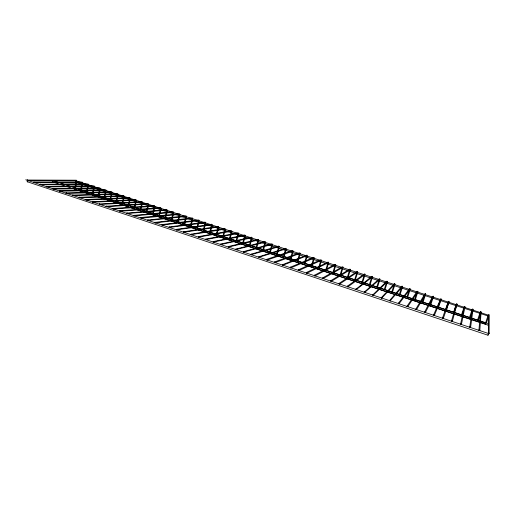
<?xml version="1.0" encoding="UTF-8"?>
<svg xmlns="http://www.w3.org/2000/svg" width="515" height="515" viewBox="0 0 515 515"><rect width="100%" height="100%" fill="white"/><g stroke="black" fill="none" stroke-linecap="round" stroke-linejoin="round"><path stroke-width="0.77" d="M82.735 183.301L82.233 182.098L33.861 181.911L33.707 182.606L33.861 181.911M88.574 185.2L88.084 183.997L39.887 184.286L40.112 184.731L88.071 184.801M306.592 255.543L306.992 255.755L282.832 265.257L282.272 264.781L306.953 255.099L307.133 256.393L305.131 263.281M488.484 314.478L488.529 333.726L489.102 333.463L489.25 314.723M94.451 187.112L94.316 186.237M488.226 333.173L488.806 332.915L488.799 333.598L25.75 179.78M100.354 189.031L99.878 187.827L52.807 188.574L53.032 189.024L99.859 188.638M106.29 190.962L105.826 189.758L59.322 190.737L59.547 191.194L105.607 190.389M112.257 192.906L111.8 191.702L65.875 192.913L66.107 193.37L111.626 192.372M118.25 194.857L117.806 193.653L72.473 195.108L72.699 195.558L117.626 194.322M401.848 286.507L402.55 286.269L402.382 287.383M124.282 196.814L123.845 195.616L79.104 197.309L79.336 197.766L123.658 196.286M279.342 246.685L278.757 246.048L251.204 254.172L251.056 254.7L279.053 246.672L278.686 246.698M130.346 198.79L129.915 197.586L85.773 199.524L86.005 199.981L129.722 198.262M136.436 200.773L136.018 199.569L92.488 201.751L92.719 202.215L135.818 200.245M142.565 202.762L142.153 201.558L99.241 203.998L99.472 204.455L141.934 202.202M148.088 204.738L147.927 204.043L106.27 206.715L106.032 206.251L148.32 203.567L148.726 204.764M258.813 240.009L258.221 239.372L228.28 246.563L228.139 247.091L258.511 239.996L258.17 240.029M154.918 206.779L154.519 205.582L112.869 208.524L113.107 208.987L154.307 206.251M161.144 208.807L160.757 207.603L119.744 210.802L119.982 211.272L160.538 208.279M166.763 210.815L166.628 210.126L126.896 213.571L126.658 213.101L167.027 209.644L167.401 210.841M480.804 312.901L481.126 312.084L480.63 312.328L480.373 311.839L478.956 330.096L479.253 330.643L479.826 330.385L481.1 311.787L480.566 311.614L480.044 312.65M409.483 288.986L410.191 288.748L410.011 289.868M173.697 212.888L173.33 211.691L133.623 215.412L133.861 215.882L173.098 212.367M231.982 231.286L231.37 230.649L198.384 236.636L198.243 237.157L231.338 231.299M192.784 219.1L192.443 217.897L154.758 222.429L154.996 222.905L192.192 218.572M199.215 221.193L198.88 219.989L162.051 224.572L161.922 225.087L198.629 220.665M205.678 223.298L205.755 222.538L205.112 222.12L169.229 226.954L169.094 227.476L205.137 222.75M212.174 225.499L212.264 224.656L211.62 224.237L176.445 229.355L176.317 229.87L211.646 224.868M417.163 291.484L417.884 291.252L417.691 292.366M225.287 229.767L225.383 228.918L224.752 228.499L191.026 234.196L190.891 234.711L224.727 229.149M238.548 234.08L238.651 233.231L238.027 232.812L205.788 239.095L205.646 239.617L238.31 233.43L237.988 233.462M472.744 310.275L473.06 309.464L472.558 309.702L472.3 309.212L469.751 327.038L470.047 327.585L470.607 327.328L473.034 309.167L472.5 308.994L471.998 310.03M245.237 236.256L245.34 235.4L244.722 234.988L213.236 241.567L213.094 242.089L244.754 235.632M251.957 238.445L252.067 237.589L251.449 237.177L220.735 244.059L220.594 244.58L251.481 237.821M265.521 242.855L265.631 241.999L265.025 241.587L235.87 249.08L235.728 249.608L265.322 242.211L264.968 242.237M272.358 245.082L272.474 244.219L271.869 243.807L243.511 251.616L243.363 252.144L271.907 244.458M286.147 249.569L286.269 248.706L285.677 248.294L258.942 256.74L258.794 257.275L285.98 248.925L285.606 248.945M293.106 251.829L293.222 250.966L292.642 250.56L266.731 259.328L266.577 259.856L267.098 260.03L292.681 251.217M300.097 254.107L300.219 253.238L299.64 252.833L274.572 261.929L274.418 262.463L274.939 262.637L299.949 253.47L299.556 253.483M314.208 258.697L314.337 257.828L313.77 257.423L290.402 267.182L290.248 267.723L290.775 267.897L314.079 258.06L313.674 258.073M464.285 306.612L460.603 323.999L460.899 324.547L461.459 324.289L465.006 306.56L464.478 306.386L463.989 307.429M321.321 261.008L321.457 260.139L320.89 259.734L298.391 269.834L298.236 270.375L298.771 270.555L321.206 260.378M328.48 263.339L328.531 262.219L328.055 262.064L306.438 272.506L306.283 273.047L306.818 273.227L328.37 262.708L327.946 262.714M186.366 217.105L186.037 215.817L147.663 220.079L147.908 220.549L185.793 216.493M335.677 265.682L335.741 264.562L335.259 264.407L314.536 275.197L314.382 275.737L314.916 275.918L335.58 265.051M74.669 188.4L75.917 182.928M75.299 188.522L76.593 182.831M342.919 268.038L342.99 266.918L342.507 266.757L322.693 277.9L322.532 278.448L323.072 278.628L342.829 267.407L342.391 267.414M80.649 189.52L81.724 184.827M81.1 190.428L82.406 184.724M86.462 191.516L87.762 185.87M88.413 185.915L86.784 192.282M487.975 335.22L488.529 333.604L487.975 335.22L27.083 181.673L27.649 180.495L27.932 181.19M92.159 194.149L93.64 187.782M92.951 193.556L94.116 188.542M350.2 270.407L350.284 269.287L349.801 269.126L330.894 280.63L330.733 281.171L331.28 281.351L350.123 269.776L349.672 269.783M98.217 195.378L99.71 188.992M98.674 196.209L100.019 190.466M104.139 197.322L105.478 191.638M104.597 198.153L105.948 192.398M110.094 199.279L111.272 194.29M111.916 194.342L110.397 200.039M347.657 278.956L488.13 325.177L488.207 324.856M116.248 200.528L117.439 195.533M116.699 201.352L117.909 196.299M122.267 202.504L123.471 197.496M122.892 202.607L123.935 198.262M357.526 272.789L357.622 271.669L357.133 271.508L339.153 283.366L338.992 283.913L339.54 284.1L357.455 272.165L356.992 271.92M355.917 273.278L488.336 316.088M488.677 315.27L148.017 204.178M128.145 205.202L129.703 198.758M128.943 204.59L129.992 200.238M339.54 276.375L485.594 324.115M485.928 323.311L480.662 321.251M134.222 207.204L135.625 201.455M134.846 207.313L136.082 202.221M140.338 209.212L141.747 203.451M140.956 209.322L142.211 204.223M180.005 215.032L179.664 213.744L140.782 217.517L140.865 218.206L141.277 217.954L141.039 217.484M146.479 211.227L147.908 205.459M147.103 211.337L148.545 205.498M364.195 274.959L364.356 274.321L364.832 274.566L347.857 286.861L347.303 286.675L347.471 286.128L364.511 273.909L365 274.064L364.89 275.184M152.659 213.255L154.101 207.474M153.277 213.365L154.738 207.513M158.871 215.296L160.326 209.502M159.309 216.139L160.957 209.541M165.115 217.349L166.583 211.543M165.553 218.193L167.221 211.575M171.398 219.409L172.873 213.59M171.83 220.253L173.51 213.628M372.3 277.598L372.422 276.478L371.927 276.317L355.672 289.456L356.232 289.642L372.255 276.973L371.779 276.967M177.72 221.437L179.22 215.573M178.126 222.371L179.812 215.766M184.067 223.523L185.58 217.645M184.473 224.456L186.179 217.839M190.447 225.622L191.973 219.725M190.859 226.555L192.571 219.918M196.859 227.727L198.404 221.817M197.271 228.66L199.002 222.017M379.755 280.018L379.883 278.905L379.388 278.744L364.099 292.256L364.659 292.443L379.722 279.4L379.22 279.149M203.309 229.845L204.867 223.922M203.721 230.784L205.472 224.122M209.599 232.716L211.362 226.04M210.403 232.175L211.974 226.24M216.512 233.372L217.897 228.171M216.931 234.319C216.294 232.304 220.555 227.662 218.167 226.362L183.713 231.769L183.578 232.284L218.444 226.973L218.012 226.832M222.873 236.269L224.469 230.308M223.291 237.215L225.087 230.508M386.546 282.233L386.707 281.396L387.228 281.847L373.143 295.262L372.577 295.076L386.894 281.184L387.396 281.345L387.254 282.458M229.465 238.432L231.074 232.458M229.883 239.385L231.699 232.664M236.095 240.608L237.724 234.628M236.72 240.814L238.348 234.827M242.559 243.55L244.4 236.803M243.389 243.003L245.031 237.003M249.26 245.752L251.12 238.986M250.097 245.211L251.751 239.192M394.084 284.686L394.258 283.849L394.786 284.299L381.686 298.101L381.119 297.908L394.445 283.636L394.947 283.797L394.793 284.917M456.779 305.08L457.063 304.262L456.567 304.507L456.316 304.017L451.526 320.987L451.816 321.527L452.376 321.27L457.037 303.966L456.509 303.799L456.033 304.841M256.206 247.213L257.873 241.187M256.631 248.179L258.511 241.393M262.779 250.2L264.671 243.402M263.416 250.406L265.309 243.608M269.59 252.44L271.502 245.629M270.446 251.893L272.145 245.835M276.658 253.934L278.377 247.863M277.089 254.899L279.021 248.076M283.34 256.959L285.284 250.116M284.203 256.412L285.934 250.329M290.486 258.472L292.23 252.376M290.924 259.451L292.887 252.595M297.239 261.53L299.221 254.655M297.895 261.742L299.878 254.867M304.474 263.068L306.251 256.946M311.53 265.38L313.32 259.245M311.968 266.364L313.983 259.463M318.618 267.71L320.427 261.562M319.062 268.701L321.096 261.781M325.982 269.287L327.579 263.892M326.426 270.272L328.255 264.111M332.909 272.48L334.795 266.165M333.372 273.407L335.471 266.384M339.913 275.557L342.024 268.521M340.801 275.074L342.707 268.74M347.387 277.237L349.299 270.89M347.85 278.164L349.988 271.109M354.687 279.632L356.618 273.272M355.157 280.566L357.307 273.497M424.688 294.638L425.396 293.576L425.416 294.876M361.813 282.754L363.983 275.667M362.721 282.272L364.672 275.892M369.197 285.181L371.386 278.081M370.111 284.698L372.081 278.306M376.845 286.913L378.834 280.508M377.321 287.853L379.536 280.733M384.319 289.366L386.327 282.947M385.02 289.597L387.029 283.173M432.452 297.168L433.179 296.099L433.186 297.406M391.612 292.552L393.859 285.4M392.546 292.069L394.567 285.632M399.17 295.037L401.443 287.866M400.11 294.554L402.157 288.097M488.568 323.993L488.13 325.177M407.005 296.82L409.065 290.351M407.494 297.773L409.786 290.582M414.659 299.331L416.738 292.848M415.148 300.29L417.459 293.087M440.267 299.711L441.007 298.642L441.001 299.949M422.358 301.861L424.457 295.365M422.847 302.82L425.184 295.597M430.102 304.404L431.75 299.337M430.592 305.369L432.948 298.127M437.892 306.959L438.844 304.062M439.314 302.608L440.029 300.432M438.387 307.931L440.763 300.676M448.127 302.266L448.887 301.204L448.868 302.505M445.733 309.534L447.889 302.994M446.228 310.506L448.629 303.232M453.618 312.129L455.794 305.569M455.086 310.185L456.535 305.807M461.549 314.729L463.745 308.157M462.052 315.708L463.764 310.59M469.532 317.356L471.746 310.764M470.034 318.334L472.5 311.009M477.56 319.989L479.8 313.384M478.319 320.24L480.308 314.369M485.388 323.381L487.898 316.023M486.398 322.892L488.413 317.008M464.736 307.674L464.839 307.075M443.351 318.27L449.132 301.687L448.642 301.925L448.391 301.442L442.507 317.993L442.797 318.528L443.351 318.27L443.061 317.736L442.507 317.993M488.503 315.811L488.265 316.39M440.544 299.176L433.553 315.019L433.842 315.553L434.39 315.296L441.065 299.344M425.487 312.341L433.424 296.582L432.941 296.82L432.697 296.344L424.656 312.064L424.946 312.599L425.487 312.341L425.203 311.807L424.656 312.064M416.648 309.406L425.641 294.052L425.158 294.29L424.914 293.814L415.824 309.129L416.107 309.663L416.648 309.406L416.365 308.871L415.824 309.129M407.874 306.489L417.903 291.535L417.427 291.78L417.182 291.303L407.05 306.219L407.333 306.747L407.874 306.489L407.59 305.962L407.05 306.219M155.26 222.879L155.388 222.364L154.918 222.203M162.392 225.248L162.521 224.733L162.051 224.572M169.57 227.63L169.705 227.115L169.229 226.954M176.793 230.031L176.928 229.516L176.445 229.355M184.061 232.445L184.196 231.924L183.713 231.769M191.374 234.872L191.509 234.357L191.026 234.196M198.732 237.318L198.874 236.797L198.384 236.636M206.142 239.778L206.277 239.256L205.788 239.095M213.59 242.256L213.731 241.735L213.236 241.567M221.09 244.747L221.231 244.219L220.735 244.059M399.151 303.593L410.217 289.037L409.74 289.276L409.496 288.806L398.34 303.322L398.623 303.85L399.151 303.593L398.868 303.065L398.34 303.322M228.634 247.251L228.782 246.73L228.28 246.563M236.231 249.775L236.379 249.247L235.87 249.08M243.872 252.318L244.02 251.784L243.511 251.616M251.565 254.874L251.713 254.339L251.204 254.172M259.309 257.442L259.457 256.908L258.942 256.74M267.098 260.03L267.246 259.496L266.731 259.328M274.939 262.637L275.094 262.103L274.572 261.929M282.832 265.257L282.986 264.723L282.458 264.549M290.775 267.897L290.93 267.356L290.402 267.182M298.771 270.555L298.925 270.014L298.391 269.834M306.818 273.227L306.972 272.686L306.438 272.506M314.916 275.918L315.077 275.377L314.536 275.197M323.072 278.628L323.233 278.081L322.693 277.9M331.28 281.351L331.441 280.81L330.894 280.63M339.54 284.1L339.707 283.553L339.153 283.366M347.857 286.861L348.024 286.314L347.471 286.128M356.232 289.642L356.399 289.095L355.839 288.909M364.659 292.443L364.826 291.889L364.266 291.702M402.041 286.102L389.681 300.451L389.964 300.979L402.569 286.552L402.093 286.791L401.855 286.321M373.143 295.262L373.317 294.709L372.751 294.522M381.686 298.101L381.86 297.548L381.293 297.355M389.681 300.451L390.46 300.399L390.286 300.953M433.553 315.019L434.1 314.762L434.39 315.296M451.526 320.987L452.08 320.729L452.376 321.27M460.603 323.999L461.17 323.742L461.459 324.289M469.751 327.038L470.317 326.78L470.607 327.328M478.956 330.096L479.529 329.838L479.826 330.385M74.121 188.908L74.611 188.902M74.315 188.033L76.13 188.348M57.854 182.175L53.27 180.668L52.736 181.319L52.981 181.975M27.346 181.879L27.701 181.679M76.413 180.205L27.115 180.044L27.34 180.488L76.201 180.829L104.468 190.016M27.34 180.488L27.488 179.793M40.112 184.731L40.267 184.035M94.457 186.372L93.968 185.909L46.324 186.424L46.55 186.874L93.756 186.533M46.55 186.874L46.704 186.173M53.032 189.024L53.187 188.323M59.547 191.194L59.708 190.492M66.107 193.37L66.493 193.119L66.268 192.668M72.699 195.558L73.091 195.314L72.86 194.857M79.336 197.766L79.728 197.515L79.497 197.058M86.005 199.981L86.404 199.73L86.172 199.273M92.719 202.215L93.118 201.964L92.887 201.5M99.472 204.455L99.878 204.204L99.64 203.747M106.27 206.715L106.676 206.464L106.438 206M113.107 208.987L113.512 208.736L113.274 208.272M119.982 211.272L120.388 211.021L120.156 210.551M126.896 213.571L127.314 213.319L127.076 212.85M133.861 215.882L134.273 215.631L134.035 215.161M147.824 219.853L148.294 220.008L147.908 220.549M141.651 218.128L179.426 214.42M35.29 182.606L59.051 182.664M60.635 182.671L82.226 182.902M106 190.511L146.485 203.683M81.273 183.81L75.917 182.065L75.711 181.447L76.407 181.01M83.572 184.557L105.755 191.786M107.287 192.282L111.877 193.782M113.403 194.277L136.359 201.751M137.885 202.253L161.601 209.978M163.133 210.474L186.848 218.199M188.374 218.701L213.622 226.922M215.154 227.424L240.396 235.645M241.928 236.147L261.053 242.372M262.586 242.874L281.711 249.106M283.237 249.601L332.201 265.553M333.726 266.049L354.384 272.776M59.38 182.677L63.963 184.183M65.489 184.685L70.072 186.185M71.598 186.688L107.5 198.481M109.026 198.983L113.609 200.49M115.901 201.243L153.328 213.532M154.854 214.034L488.645 323.671M77.656 188.851L82.239 190.357M83.765 190.859L88.342 192.359M90.634 193.112L94.451 194.367M96.736 195.121L100.554 196.376M102.846 197.123L107.423 198.629M108.948 199.131L113.532 200.638M115.823 201.391L121.167 203.142M122.692 203.644L127.269 205.15M129.561 205.903L134.138 207.41M135.664 207.905L140.247 209.412M141.773 209.914L146.35 211.42M147.876 211.923L152.459 213.422M154.745 214.176L160.088 215.933M162.38 216.686L166.957 218.186M168.489 218.688L173.066 220.195M174.591 220.697L180.701 222.705M182.226 223.207L186.803 224.707M189.095 225.461L193.672 226.967M195.198 227.469L201.307 229.471M202.833 229.973L207.41 231.48M209.702 232.233L221.914 236.243M223.439 236.746L235.651 240.756M237.943 241.509L250.155 245.52M251.68 246.022L257.79 248.03M259.315 248.533L271.527 252.543M273.819 253.296L301.294 262.322M303.586 263.075L453.187 312.225M454.713 312.721L478.371 320.497M54.506 182.477L58.324 183.739M61.375 184.743L64.433 185.748M67.484 186.752L70.536 187.756M73.594 188.76L77.411 190.016M79.696 190.769L83.514 192.024M85.805 192.784L89.623 194.039M92.674 195.043L97.258 196.55M98.783 197.052L122.448 204.841M123.98 205.343L129.323 207.101M130.849 207.603L156.039 215.894M157.564 216.397L176.651 222.68M178.177 223.182L225.512 238.754M227.038 239.256L247.651 246.041M249.176 246.543L346.132 278.454M74.321 189.082L76.613 189.842M79.671 190.846L83.494 192.101M85.786 192.855L89.61 194.116M91.902 194.87L128.589 206.946M130.881 207.7L136.23 209.463M137.763 209.966L156.103 215.997M157.635 216.506L169.1 220.278M170.626 220.78L176.742 222.795M178.267 223.298L211.137 234.113M212.663 234.615L239.411 243.421M240.943 243.923L269.223 253.232M270.748 253.734L338.007 275.873M488.806 332.915L489.102 333.463"/></g></svg>
